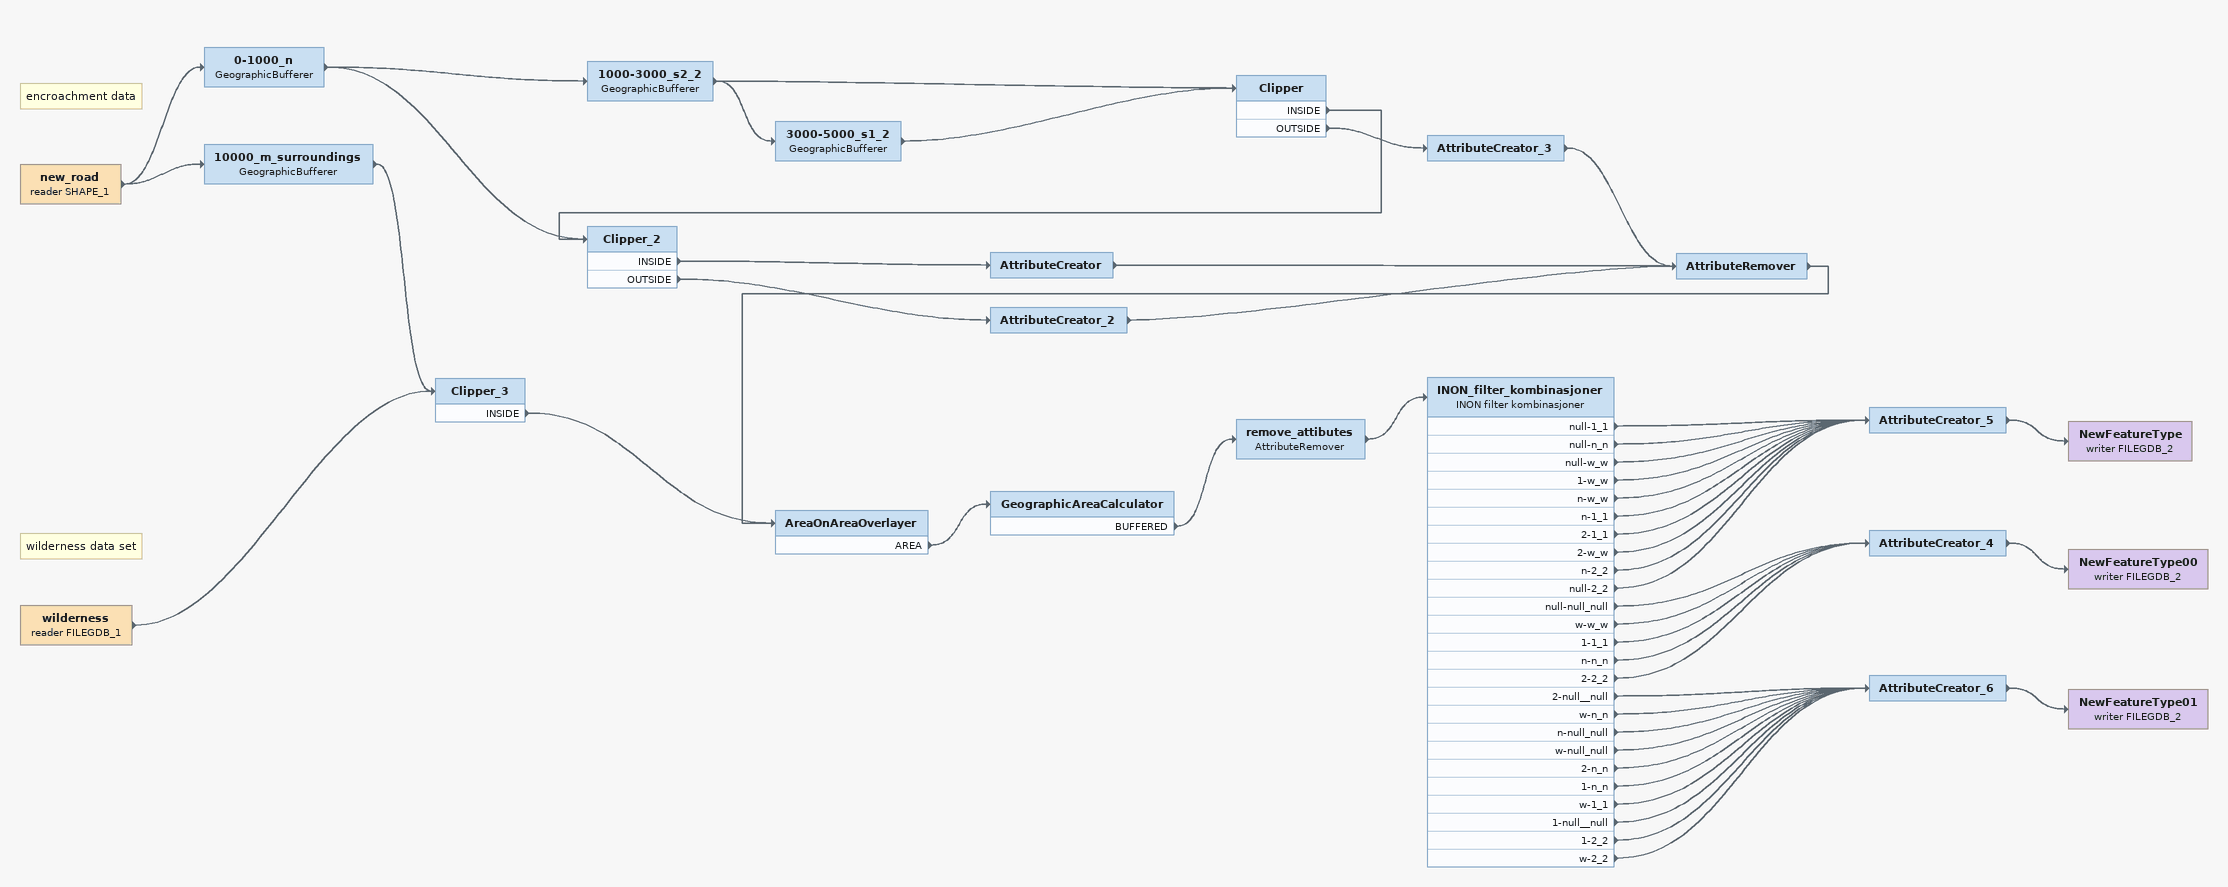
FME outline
Note: encroachment data
new_road (reader SHAPE_1)
    -> 0-1000_n
    -> 10000_m_surroundings
0-1000_n: GeographicBufferer
    -> Clipper_2
    -> 1000-3000_s2_2
1000-3000_s2_2: GeographicBufferer
    -> Clipper
    -> 3000-5000_s1_2
3000-5000_s1_2: GeographicBufferer
    -> Clipper
Clipper
    INSIDE -> Clipper_2
    OUTSIDE -> AttributeCreator_3
AttributeCreator_3
    -> AttributeRemover
Clipper_2
    INSIDE -> AttributeCreator
    OUTSIDE -> AttributeCreator_2
AttributeCreator
    -> AttributeRemover
AttributeCreator_2
    -> AttributeRemover
AttributeRemover
    -> AreaOnAreaOverlayer
10000_m_surroundings: GeographicBufferer
    -> Clipper_3
Note: wilderness data set
wilderness (reader FILEGDB_1)
    -> Clipper_3
Clipper_3
    INSIDE -> AreaOnAreaOverlayer
AreaOnAreaOverlayer
    AREA -> GeographicAreaCalculator
GeographicAreaCalculator
    BUFFERED -> remove_attibutes
remove_attibutes: AttributeRemover
    -> INON_filter_kombinasjoner
INON_filter_kombinasjoner: INON filter kombinasjoner
    null-1_1 -> AttributeCreator_5
    null-n_n -> AttributeCreator_5
    null-w_w -> AttributeCreator_5
    1-w_w -> AttributeCreator_5
    n-w_w -> AttributeCreator_5
    n-1_1 -> AttributeCreator_5
    2-1_1 -> AttributeCreator_5
    2-w_w -> AttributeCreator_5
    n-2_2 -> AttributeCreator_5
    null-2_2 -> AttributeCreator_5
    null-null_null -> AttributeCreator_4
    w-w_w -> AttributeCreator_4
    1-1_1 -> AttributeCreator_4
    n-n_n -> AttributeCreator_4
    2-2_2 -> AttributeCreator_4
    2-null__null -> AttributeCreator_6
    w-n_n -> AttributeCreator_6
    n-null_null -> AttributeCreator_6
    w-null_null -> AttributeCreator_6
    2-n_n -> AttributeCreator_6
    1-n_n -> AttributeCreator_6
    w-1_1 -> AttributeCreator_6
    1-null__null -> AttributeCreator_6
    1-2_2 -> AttributeCreator_6
    w-2_2 -> AttributeCreator_6
AttributeCreator_5
    -> NewFeatureType (writer FILEGDB_2)
NewFeatureType (writer FILEGDB_2)
AttributeCreator_4
    -> NewFeatureType00 (writer FILEGDB_2)
NewFeatureType00 (writer FILEGDB_2)
AttributeCreator_6
    -> NewFeatureType01 (writer FILEGDB_2)
NewFeatureType01 (writer FILEGDB_2)
